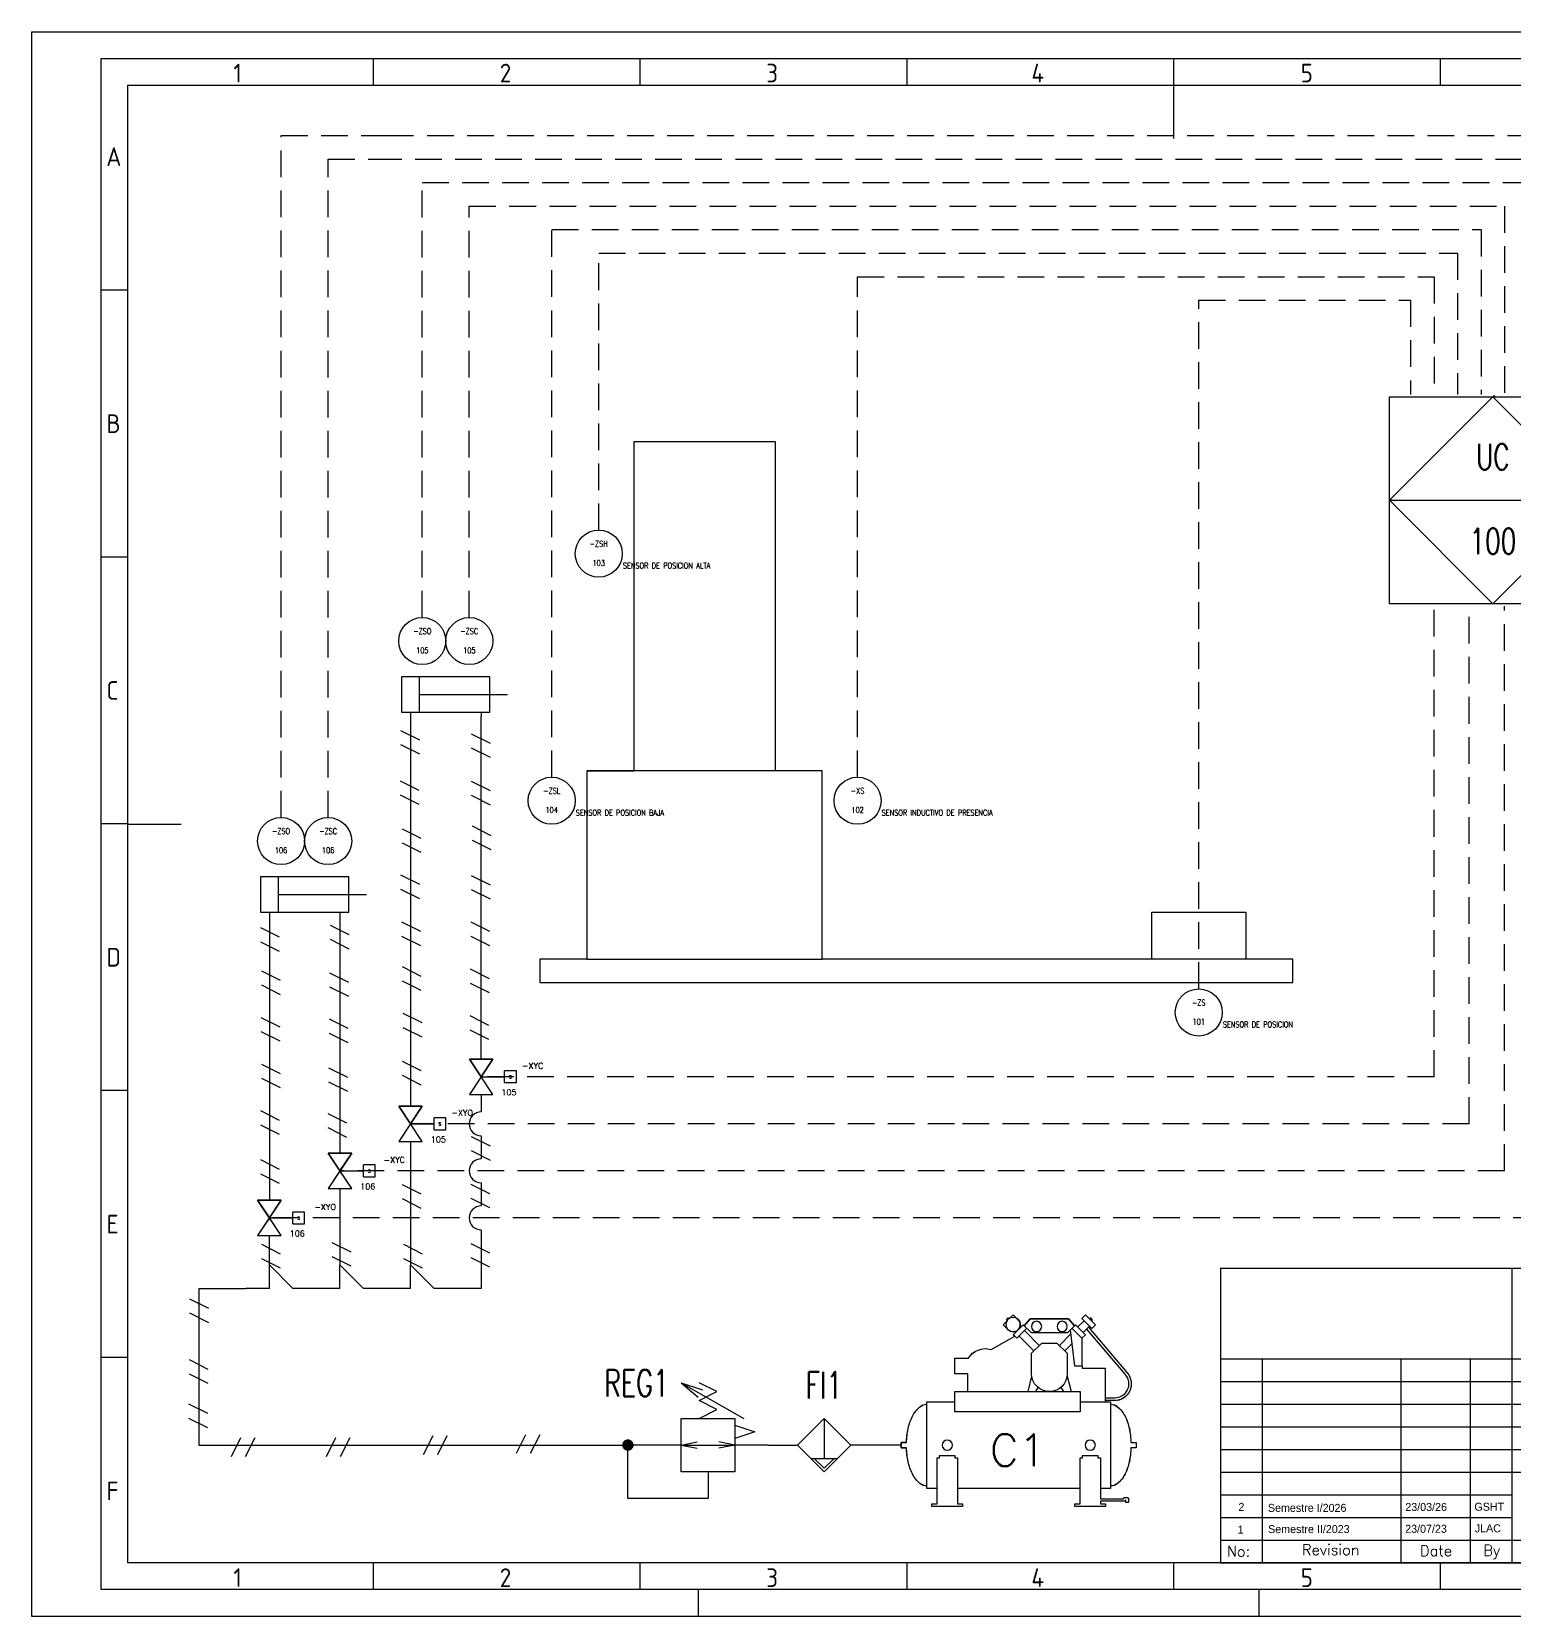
# Model space of a CAD drawing. Extents: x 2 to 422, y 0 to 297.
# Drawn here: x 1.7 to 279.6, y 0.3 to 297.3 of the extents above; entities that cross this region are included whole.
import ezdxf
from ezdxf.enums import TextEntityAlignment as Align

# ---------------------------------------------------------------- set-up
doc = ezdxf.new("R2010")
doc.units = 0
doc.header["$LTSCALE"] = 10
doc.linetypes.add('DASHED', pattern=[0.75, 0.5, -0.25])
doc.linetypes.add('SOLID', pattern=[0])
for name, color, linetype in [('025', 1, 'Continuous'), ('035', 5, 'Continuous'), ('07', 7, 'Continuous'), ('DESC', 7, 'Continuous'), ('MISC', 4, 'Continuous'), ('SALIDAS', 10, 'DASHED'), ('SEÑAL NEUMATICA', 5, 'Pneumatic Binary'), ('SYMS', 7, 'Continuous'), ('TAGS', 4, 'Continuous')]:
    doc.layers.add(name, color=color, linetype=linetype)
doc.layers.add('ELECTRONICO', color=3, linetype='DASHED', lineweight=30)
doc.layers.add('NEUMATICO', color=5, linetype='SOLID', lineweight=30)
doc.styles.add('ISO Proportional', font='isocp.shx')
doc.styles.add('WD', font='romans.shx')
doc.styles.add('WD_IEC', font='ISOCP2.shx', dxfattribs={"width": 0.9, "height": 4})
doc.linetypes.add('Pneumatic Binary', pattern='A,0.25,[130,ltypeshp.shx,S=0.1,R=-45,X=0,Y=0],0.04,[130,ltypeshp.shx,S=0.1,R=55,X=0,Y=0],0.04,[130,ltypeshp.shx,S=0.1,R=-45,X=0,Y=0],1', length=1.33)
doc.linetypes.add('Pneumatic Signal', pattern='A,0.25,[130,ltypeshp.shx,S=0.1,R=-30,X=0,Y=0],0.04,[130,ltypeshp.shx,S=0.1,R=-30,X=0,Y=0],1', length=1.29)

# ---------------------------------------------------------------- blocks, each defined once
blk = doc.blocks.new('HIN1_INFRONT_MAIN_PLC')
for p, q in [((-0.5, -0.5), (-0.5, 0.5)), ((-0.5, 0.5), (0.5, 0.5)), ((0.5, 0.5), (0.5, -0.5)), ((0.5, -0.5), (-0.5, -0.5))]:
    blk.add_line(p, q)
at = {"ltscale": 0.127}
blk.add_line((-0.5, 0), (0.5, 0), dxfattribs=at)
at = {"ltscale": 25.4, "flags": 128}
blk.add_lwpolyline([(0, 0.5), (-0.5, 0), (0, -0.5), (0.5, 0)], close=True, dxfattribs=at)
at = {"ltscale": 3.2258, "flags": 128}
blk.add_lwpolyline([(0, 0.5), (-0.5, 0), (0, -0.5), (0.5, 0)], close=True, dxfattribs=at)
blk.add_lwpolyline([(0, 0.5), (-0.5, 0), (0, -0.5), (0.5, 0)], close=True, dxfattribs=at)
at = {"style": 'WD', "width": 0.7}
for tag, height, p in [('INST', 0.125, (-0.5816, 0.4156)), ('LOC', 0.125, (-0.5816, 0.254)), ('TERM01', 0.0625, (-0.5242, 0.0184))]:
    blk.add_attdef(tag, text='', height=height, dxfattribs=at).set_placement(p, align=Align.RIGHT)
for tag, p, height in [('TERM04', (0.0207, 0.5306), 0.0625), ('X2TERM04', (0, 0.5), 0.005), ('TERM03', (0.5222, 0.0184), 0.0625), ('X4TERM01', (-0.5, 0), 0.005), ('X1TERM03', (0.5, 0), 0.005), ('RATING1', (0.5485, -0.1677), 0.125), ('DESC1', (0.5485, -0.3266), 0.125), ('DESC2', (0.5485, -0.5165), 0.125), ('X8TERM02', (0, -0.5), 0.005), ('TERM02', (0.0233, -0.5809), 0.0625), ('DESC3', (0.5485, -0.6975), 0.125), ('WDTAGALT', (0.5485, -0.8716), 0.125)]:
    blk.add_attdef(tag, p, '', height=height, dxfattribs=at)
blk.add_attdef('XREF', text='', height=0.0625, rotation=0.0625, dxfattribs=at).set_placement((0.6297, 0.3767), align=Align.TOP_CENTER)
for tag, p in [('TAG1_PART1', (0, 0.147)), ('TAG1_PART2', (0, -0.2602))]:
    blk.add_attdef(tag, text='', height=0.125, dxfattribs=at).set_placement(p, align=Align.CENTER)
at = {"style": 'WD', "width": 0.7, "flags": 1}
for tag, p in [('WDTYPE', (-0.5767, -0.1697)), ('FAMILY', (-0.5789, -0.2227)), ('CAT', (-0.5871, -0.2531)), ('MFG', (-0.5859, -0.2796)), ('ASSYCODE', (-0.5662, -0.3061))]:
    blk.add_attdef(tag, text='', height=0.01, dxfattribs=at).set_placement(p, align=Align.CENTER)
blk = doc.blocks.new('HIN1_FIELD_MOUNT')
at = {"ltscale": 3.2258}
blk.add_circle((0, 0), 0.5, dxfattribs=at)
at = {"style": 'WD', "width": 0.7}
for tag, height, p in [('INST', 0.125, (-0.454, 0.471)), ('LOC', 0.125, (-0.454, 0.309)), ('TERM01', 0.0625, (-0.524, 0.018))]:
    blk.add_attdef(tag, text='', height=height, dxfattribs=at).set_placement(p, align=Align.RIGHT)
for tag, p, height in [('X2TERM04', (0, 0.5), 0.005), ('TERM04', (0.021, 0.531), 0.0625), ('X4TERM01', (-0.5, 0), 0.005), ('X1TERM03', (0.5, 0), 0.005), ('TERM03', (0.522, 0.018), 0.0625), ('RATING1', (0.513, -0.159), 0.125), ('DESC1', (0.513, -0.318), 0.125), ('X8TERM02', (0, -0.5), 0.005), ('TERM02', (0.023, -0.581), 0.0625), ('DESC2', (0.513, -0.508), 0.125), ('DESC3', (0.513, -0.688), 0.125), ('WDTAGALT', (0.513, -0.863), 0.125)]:
    blk.add_attdef(tag, p, '', height=height, dxfattribs=at)
blk.add_attdef('XREF', text='', height=0.0625, rotation=0.0625, dxfattribs=at).set_placement((0.546, 0.412), align=Align.TOP_CENTER)
for tag, p in [('TAG1_PART1', (0, 0.147)), ('TAG1_PART2', (0, -0.26))]:
    blk.add_attdef(tag, text='', height=0.125, dxfattribs=at).set_placement(p, align=Align.CENTER)
at = {"style": 'WD', "width": 0.7, "flags": 1}
for tag, p in [('WDTYPE', (-0.535, -0.17)), ('CAT', (-0.546, -0.253)), ('MFG', (-0.544, -0.28)), ('FAMILY', (-0.537, -0.223)), ('ASSYCODE', (-0.525, -0.306))]:
    blk.add_attdef(tag, text='', height=0.01, dxfattribs=at).set_placement(p, align=Align.CENTER)
blk = doc.blocks.new('VCY1_CYL_RETRACT')
for p, q in [((0.563, 0.281), (-0.063, 0.281)), ((-0.063, 0.281), (-0.063, 0.031)), ((0.062, 0.281), (0.062, 0.031)), ((0.563, 0.031), (0.563, 0.281)), ((0.062, 0.156), (0.688, 0.156)), ((-0.063, 0.031), (0.563, 0.031)), ((0, 0.031), (0, 0)), ((0.5, 0.031), (0.5, 0))]:
    blk.add_line(p, q)
at = {"style": 'WD', "width": 0.7}
for tag, p in [('INST', (0.25, 0.656)), ('LOC', (0.25, 0.5)), ('TAG1', (0.25, 0.344))]:
    blk.add_attdef(tag, text='', height=0.125, dxfattribs=at).set_placement(p, align=Align.CENTER)
for tag, p in [('DESC1', (-0.125, 0.156)), ('DESC2', (-0.125, 0)), ('DESC3', (-0.125, -0.156)), ('WDTAGALT', (-0.125, -0.312))]:
    blk.add_attdef(tag, text='', height=0.125, dxfattribs=at).set_placement(p, align=Align.RIGHT)
at = {"style": 'WD'}
for tag, p, height, flags in [('WDBLKNAM', (0.343, 0.281), 0.01, 9), ('FAMILY', (0.35, 0.268), 0.01, 9), ('X8TERM01', (0, 0), 0.005, 1), ('WDTYPE', (0.062, 0.062), 0.01, 1), ('X8TERM02', (0.5, 0), 0.005, 1)]:
    blk.add_attdef(tag, p, '', height=height, dxfattribs=dict(at, flags=flags))
at = {"linetype": 'Continuous', "style": 'WD', "flags": 9}
for tag, p in [('CAT', (0.375, 0.224)), ('ASSYCODE', (0.375, 0.188)), ('MFG', (0.373, 0.205))]:
    blk.add_attdef(tag, text='', height=0.01, dxfattribs=at).set_placement(p, align=Align.CENTER)
at = {"style": 'WD'}
blk.add_attdef('XREF', (0.656, 0.219), '', height=0.0625, dxfattribs=at)
at = {"style": 'WD', "width": 0.7}
for tag, p, height in [('RATING1', (0.688, 0), 0.125), ('TERM01', (0.031, -0.094), 0.0625), ('TERM02', (0.531, -0.094), 0.0625)]:
    blk.add_attdef(tag, p, '', height=height, dxfattribs=at)
blk = doc.blocks.new('VGVA1_GATE_VALVE')
at = {"ltscale": 3.2258}
for p, q in [((-0.25, 0.375), (0.25, -0.375)), ((-0.25, -0.375), (0.25, 0.375)), ((0.25, 0.375), (-0.25, 0.375)), ((0.25, -0.375), (-0.25, -0.375))]:
    blk.add_line(p, q, dxfattribs=at)
at = {"ltscale": 25.4, "flags": 128}
for points in [[(0.25, 0.375), (0, 0), (-0.25, 0.375)], [(-0.25, -0.375), (0, 0), (0.25, -0.375)]]:
    blk.add_lwpolyline(points, close=True, dxfattribs=at)
at = {"style": 'WD'}
for tag, p, height in [('X2TERM03', (0, 0.375), 0.005), ('TERM03', (0.02, 0.388), 0.0625), ('X1TERM02', (0, 0), 0.005), ('TERM02', (0.034, 0.014), 0.0625), ('RATING1', (0.29, -0.178), 0.125), ('DESC1', (0.29, -0.394), 0.125), ('X8TERM01', (0, -0.375), 0.005), ('TERM01', (0.029, -0.455), 0.0625), ('DESC2', (0.29, -0.578), 0.125), ('DESC3', (0.29, -0.768), 0.125), ('WDTAGALT', (0.29, -0.948), 0.125)]:
    blk.add_attdef(tag, p, '', height=height, dxfattribs=at)
blk.add_attdef('XREF', text='', height=0.0625, rotation=0.0625, dxfattribs=at).set_placement((0.366, 0.368), align=Align.TOP_CENTER)
at = {"style": 'WD', "flags": 1}
for tag, p in [('INST', (-0.337, 0.128)), ('LOC', (-0.337, -0.049)), ('TAG1', (-0.337, -0.238))]:
    blk.add_attdef(tag, text='', height=0.125, dxfattribs=at).set_placement(p, align=Align.RIGHT)
for tag, p in [('WDTYPE', (-0.33, -0.297)), ('FAMILY', (-0.337, -0.356)), ('CAT', (-0.337, -0.401)), ('MFG', (-0.335, -0.432)), ('ASSYCODE', (-0.307, -0.461))]:
    blk.add_attdef(tag, text='', height=0.01, dxfattribs=at).set_placement(p, align=Align.CENTER)
blk = doc.blocks.new('VAC1_SOLENOID')
for p, q in [((-0.75, -0.125), (-0.75, 0.125)), ((-0.75, 0.125), (-0.5, 0.125)), ((-0.5, -0.125), (-0.5, 0.125)), ((-0.5, -0.125), (-0.75, -0.125))]:
    blk.add_line(p, q)
at = {"ltscale": 3.2258}
blk.add_line((0, 0), (-0.5, 0), dxfattribs=at)
at = {"style": 'WD'}
for tag, height, p in [('INST', 0.125, (-0.84, 0.553)), ('LOC', 0.125, (-0.835, 0.368)), ('TAG1', 0.125, (-0.835, 0.17)), ('TERM03', 0.0625, (-0.769, 0.009))]:
    blk.add_attdef(tag, text='', height=height, dxfattribs=at).set_placement(p, align=Align.RIGHT)
blk.add_attdef('XREF', text='', height=0.0625, rotation=0.0625, dxfattribs=at).set_placement((-0.999, 0.095), align=Align.TOP_CENTER)
for tag, p, height in [('X4TERM03', (-0.75, 0), 0.005), ('TERM02', (-0.628, 0.134), 0.0625), ('X2TERM02', (-0.625, 0.125), 0.005), ('X8TERM01', (-0.625, -0.125), 0.005), ('TERM01', (-0.624, -0.201), 0.0625), ('DESC1', (-0.431, -0.209), 0.125), ('DESC2', (-0.431, -0.393), 0.125), ('DESC3', (-0.431, -0.583), 0.125), ('RATING1', (-0.431, -0.761), 0.125), ('WDTAGALT', (-0.421, -0.949), 0.125)]:
    blk.add_attdef(tag, p, '', height=height, dxfattribs=at)
blk.add_attdef('TEXT', text='', height=0.0625, dxfattribs=at).set_placement((-0.624, -0.004), align=Align.MIDDLE_CENTER)
at = {"style": 'WD', "flags": 1}
for tag, p in [('WDTYPE', (-0.828, -0.053)), ('FAMILY', (-0.831, -0.09)), ('CAT', (-0.831, -0.134)), ('MFG', (-0.829, -0.166)), ('ASSYCODE', (-0.801, -0.195))]:
    blk.add_attdef(tag, text='', height=0.01, dxfattribs=at).set_placement(p, align=Align.CENTER)
blk = doc.blocks.new('HT0_124')
for p, q in [((0, 0), (0, 2.5)), ((0, 2.5), (2.5, 0)), ((0, 0), (-2.5, 0))]:
    blk.add_line(p, q)
at = {"style": 'WD_IEC', "flags": 1}
for tag, p in [('X2TERM01', (0, 2.5)), ('WDWSEQ', (1.6, 1.48)), ('X4TERM01', (-2.5, 0)), ('X1TERM01', (2.5, 0))]:
    blk.add_attdef(tag, p, '', height=0.4, dxfattribs=at)
blk = doc.blocks.new('IEC_border_a3')
at = {"layer": '035'}
for p, q in [((64, 292), (64, 287)), ((114, 292), (114, 287)), ((164, 292), (164, 287)), ((214, 292), (214, 287)), ((264, 292), (264, 287)), ((17.97, 248.58), (12.98, 248.58)), ((17.98, 198.54), (13, 198.54)), ((17.98, 148.54), (13, 148.54)), ((17.98, 98.54), (13, 98.54)), ((18, 48.5), (13.02, 48.5)), ((64, 10), (64, 5)), ((114, 10), (114, 5)), ((164, 10), (164, 5)), ((214, 10), (214, 5)), ((264, 10), (264, 5)), ((125, 0), (125, 5)), ((230, 5), (230, 0))]:
    blk.add_line(p, q, dxfattribs=at)
for points in [[(0, 297), (420, 297), (420, 0), (0, 0)], [(18, 287), (410, 287), (410, 10), (18, 10)]]:
    blk.add_lwpolyline(points, close=True, dxfattribs=at)
at = {"layer": '07'}
for p, q in [((214, 287), (214, 277)), ((18, 148.5), (28, 148.5))]:
    blk.add_line(p, q, dxfattribs=at)
blk.add_lwpolyline([(13, 292), (415, 292), (415, 5), (13, 5)], close=True, dxfattribs=at)
at = {"layer": '035', "style": 'ISO Proportional'}
for s, p in [('1', (37.81, 287.5)), ('2', (87.73, 287.5)), ('3', (137.68, 287.5)), ('4', (187.38, 287.5)), ('5', (237.84, 287.5)), ('A', (13.98, 271.83)), ('B', (14, 221.79)), ('C', (14, 171.79)), ('D', (14, 121.79)), ('E', (14.02, 71.75)), ('F', (14.02, 21.75)), ('1', (37.81, 5.5)), ('2', (87.73, 5.5)), ('3', (137.68, 5.5)), ('4', (187.38, 5.5)), ('5', (237.84, 5.5))]:
    blk.add_text(s, height=3.5, dxfattribs=at).set_placement(p)
blk = doc.blocks.new('IEC_tblock_a3')
at = {"layer": '035'}
for p, q in [((-106.6, 55.25), (-106.6, 17)), ((-36.4, 55.25), (-36.4, 48.88)), ((-88.4, 48.88), (0, 48.88)), ((-179.4, 38.25), (-179.4, 0)), ((-153.4, 38.25), (-153.4, 0)), ((-140.4, 38.25), (-140.4, 0)), ((-122.2, 38.25), (-122.2, 21.25)), ((-187.2, 34), (-88.4, 34)), ((-187.2, 29.75), (-88.4, 29.75)), ((-187.2, 25.5), (-88.4, 25.5)), ((-187.2, 21.25), (-88.4, 21.25)), ((-187.2, 17), (-132.6, 17)), ((-187.2, 12.75), (-132.6, 12.75)), ((-187.2, 8.5), (-132.6, 8.5)), ((-13, 8.5), (0, 8.5)), ((-187.2, 4.25), (0, 4.25)), ((-44.2, 4.25), (-44.2, 0))]:
    blk.add_line(p, q, dxfattribs=at)
at = {"layer": '07'}
for p, q in [((-187.2, 55.25), (-187.2, 0)), ((-187.2, 55.25), (0, 55.25)), ((-132.6, 55.25), (-132.6, 0)), ((-88.4, 55.25), (-88.4, 0)), ((0, 55.25), (0, 0)), ((-187.2, 38.25), (0, 38.25)), ((-132.6, 17), (0, 17)), ((-13, 17), (-13, 4.25)), ((-187.2, 0), (0, 0))]:
    blk.add_line(p, q, dxfattribs=at)
at = {"style": 'WD'}
for tag, p in [('SCALE', (-69.88, 51.07)), ('SH', (-8.74, 10.06)), ('FILENAME', (-68.15, 0.8))]:
    blk.add_attdef(tag, p, '', height=2, dxfattribs=at)
for tag, height, p in [('EDDATE', 2, (-114.97, 30.8)), ('EDBY', 2, (-98.02, 30.86)), ('PROJDESC', 5, (-45.9, 29.2)), ('CKDATE', 2, (-114.85, 26.58)), ('CKBY', 2, (-97.88, 26.3)), ('DWGDESC', 5, (-44.85, 19.72)), ('DWGNO', 3.5, (-48.54, 9.46))]:
    blk.add_attdef(tag, text='', height=height, dxfattribs=at).set_placement(p, align=Align.CENTER)
at = {"style": 'WD', "flags": 1}
blk.add_attdef('WD_TB', (-120.95, 11.91), '', height=2, dxfattribs=at)
at = {"layer": '025', "style": 'WD'}
for s, p in [('SCALE', (-80.57, 51.13)), ('NAME', (-97.74, 35.14)), ('No:', (-183.81, 1.19)), ('Revision', (-166.53, 1.47)), ('Date', (-146.79, 1.28)), ('By', (-136.33, 1.37))]:
    blk.add_text(s, height=2, dxfattribs=at).set_placement(p, align=Align.CENTER)
for s, p in [('DATE', (-118, 35)), ('Edit', (-130.55, 30.72)), ('Chec.', (-130.82, 26.72)), ('SHEETS', (-11.17, 14.05)), ('FILENAME', (-87.18, 0.61))]:
    blk.add_text(s, height=2, dxfattribs=at).set_placement(p)
blk = doc.blocks.new('VC1_AIR_COMPRESSOR')
at = {"ltscale": 3.2258}
for p, q in [((-0.031, -0.063), (-0.031, 0)), ((-0.031, 0), (0.032, 0)), ((0.032, 0), (0.032, -0.063)), ((0.532, -0.313), (-0.531, -0.313)), ((-0.531, -0.313), (-0.531, -0.656)), ((0.532, -0.438), (0.532, -0.313)), ((0.751, -0.375), (0.719, -0.375)), ((0.719, -0.375), (0.719, -0.438)), ((0.751, -0.75), (0.751, -0.375)), ((0.157, -0.469), (0.126, -0.469)), ((0.126, -0.469), (0.126, -0.656)), ((0.719, -0.438), (0.157, -0.438)), ((0.157, -0.438), (0.157, -0.469)), ((-0.874, -0.656), (-1.062, -0.656)), ((-1.062, -0.656), (-1.062, -0.822)), ((-0.874, -0.813), (-0.874, -0.656)), ((-0.406, -0.656), (-0.656, -0.656)), ((-0.656, -0.656), (-0.656, -2.188)), ((-0.406, -2.188), (-0.406, -0.656)), ((0.126, -0.656), (0.157, -0.656)), ((0.157, -0.656), (0.157, -0.688)), ((0.157, -0.688), (0.719, -0.688)), ((0.532, -2.188), (0.532, -0.688)), ((0.719, -0.688), (0.719, -0.75)), ((0.719, -0.75), (0.751, -0.75)), ((-0.656, -0.813), (-0.874, -0.813)), ((-1.172, -1.098), (-1.333, -1.388)), ((-1.553, -1.328), (-1.596, -1.371)), ((-1.534, -1.287), (-1.556, -1.309)), ((-1.556, -1.309), (-1.545, -1.32)), ((-1.523, -1.298), (-1.534, -1.287)), ((-1.473, -1.248), (-1.516, -1.291)), ((-1.428, -1.292), (-1.473, -1.248)), ((-1.43, -1.293), (-1.428, -1.292)), ((-1.596, -1.371), (-1.551, -1.415)), ((-1.551, -1.415), (-1.55, -1.414)), ((-1.546, -1.578), (-1.46, -1.506)), ((-1.474, -1.492), (-1.351, -1.369)), ((-1.374, -1.592), (-1.474, -1.492)), ((-1.446, -1.464), (-1.455, -1.454)), ((-1.307, -1.413), (-1.43, -1.536)), ((-1.22, -1.689), (-1.402, -1.508)), ((-1.379, -1.397), (-1.389, -1.388)), ((-1.351, -1.369), (-1.307, -1.413)), ((-1.154, -1.623), (-1.335, -1.442)), ((-0.843, -1.594), (-0.656, -1.547)), ((-1.546, -2.047), (-1.546, -1.578)), ((-1.374, -2.033), (-1.374, -1.592)), ((-1.124, -1.594), (-1.249, -1.719)), ((-1.249, -1.719), (-1.249, -1.906)), ((-0.874, -1.594), (-1.124, -1.594)), ((-0.703, -1.672), (-0.656, -1.641)), ((-1.22, -1.936), (-1.361, -2.077)), ((-1.249, -1.906), (-1.124, -2.031)), ((-1.46, -2.119), (-1.546, -2.047)), ((-1.474, -2.133), (-1.374, -2.033)), ((-1.351, -2.256), (-1.474, -2.133)), ((-1.43, -2.089), (-1.307, -2.212)), ((-0.968, -2.125), (-1.412, -2.071)), ((-1.154, -2.002), (-1.243, -2.091)), ((-1.124, -2.031), (-0.874, -2.031)), ((-0.968, -2.219), (-0.968, -2.125)), ((-0.843, -2.031), (-0.656, -2.078)), ((-0.703, -1.953), (-0.656, -1.984)), ((0.751, -2.125), (0.719, -2.125)), ((0.719, -2.125), (0.719, -2.188)), ((-1.596, -2.255), (-1.551, -2.21)), ((-1.473, -2.377), (-1.596, -2.255)), ((-1.556, -2.316), (-1.545, -2.305)), ((-1.534, -2.338), (-1.556, -2.316)), ((-1.551, -2.21), (-1.428, -2.333)), ((-1.523, -2.327), (-1.534, -2.338)), ((-1.446, -2.161), (-1.523, -2.239)), ((-1.379, -2.228), (-1.457, -2.305)), ((-1.442, -2.29), (-0.883, -2.766)), ((-1.42, -2.268), (-0.862, -2.742)), ((-1.307, -2.212), (-1.351, -2.256)), ((-1.307, -2.212), (-0.968, -2.212)), ((-0.937, -2.219), (-0.968, -2.219)), ((-0.937, -2.5), (-0.937, -2.219)), ((-0.656, -2.188), (-0.406, -2.188)), ((-0.531, -2.188), (-0.531, -2.563)), ((0.157, -2.219), (0.126, -2.219)), ((0.126, -2.219), (0.126, -2.406)), ((0.719, -2.188), (0.157, -2.188)), ((0.157, -2.188), (0.157, -2.219)), ((-1.428, -2.333), (-1.473, -2.377)), ((-0.531, -2.5), (-0.937, -2.5)), ((-0.575, -2.609), (-0.575, -2.5)), ((-0.544, -2.609), (-0.544, -2.5)), ((0.126, -2.406), (0.157, -2.406)), ((0.157, -2.406), (0.157, -2.438)), ((0.157, -2.438), (0.657, -2.438)), ((0.532, -2.563), (0.532, -2.438)), ((0.657, -2.438), (0.657, -2.719)), ((0.688, -2.734), (0.688, -2.438)), ((0.688, -2.438), (0.719, -2.438)), ((0.719, -2.438), (0.719, -2.5)), ((0.719, -2.5), (0.751, -2.5)), ((-0.531, -2.563), (0.532, -2.563)), ((-0.031, -2.812), (-0.031, -2.875)), ((-0.031, -2.875), (0.032, -2.875)), ((0.032, -2.875), (0.032, -2.812)), ((0.657, -2.781), (0.704, -2.781)), ((0.672, -2.75), (0.688, -2.734)), ((0.704, -2.75), (0.672, -2.75)), ((0.704, -2.781), (0.704, -2.75))]:
    blk.add_line(p, q, dxfattribs=at)
at = {"ltscale": 25.4, "flags": 128}
blk.add_lwpolyline([(-0.202, -0.083, 0.064948), (-0.353, -0.136, 0.104203), (-0.469, -0.228, 0.174705), (-0.499, -0.313), (-0.531, -0.313), (-0.531, -0.656), (-0.656, -0.656), (-0.656, -0.813), (-0.874, -0.813), (-0.874, -0.656), (-1.062, -0.656), (-1.062, -0.822, 0.339438), (-1.172, -1.098), (-1.333, -1.388), (-1.351, -1.369), (-1.379, -1.397), (-1.389, -1.388, 0.324447), (-1.43, -1.293), (-1.428, -1.292), (-1.473, -1.248), (-1.523, -1.298), (-1.534, -1.287), (-1.556, -1.309), (-1.545, -1.32), (-1.596, -1.371), (-1.551, -1.415), (-1.55, -1.414, 0.324447), (-1.455, -1.454), (-1.446, -1.464), (-1.474, -1.492), (-1.46, -1.506), (-1.546, -1.578), (-1.546, -2.047), (-1.46, -2.119), (-1.474, -2.133), (-1.446, -2.161), (-1.523, -2.239), (-1.551, -2.21), (-1.596, -2.255), (-1.545, -2.305), (-1.556, -2.316), (-1.534, -2.338), (-1.523, -2.327), (-1.473, -2.377), (-1.428, -2.333), (-1.457, -2.305), (-1.442, -2.29), (-0.883, -2.766, 0.639378), (-0.544, -2.609), (-0.544, -2.5), (-0.531, -2.5), (-0.531, -2.563), (-0.499, -2.563, 0.174705), (-0.469, -2.647, 0.104203), (-0.353, -2.739, 0.064948), (-0.202, -2.792, 0.043245), (-0.031, -2.812), (-0.031, -2.875), (0.032, -2.875), (0.032, -2.812, 0.043245), (0.203, -2.792, 0.064948), (0.354, -2.739, 0.104203), (0.47, -2.647, 0.174705), (0.501, -2.563), (0.532, -2.563), (0.532, -2.438), (0.657, -2.438), (0.657, -2.719, 0.168649), (0.651, -2.721, 0.105215), (0.645, -2.728, 0.067398), (0.642, -2.737, 0.053549), (0.64, -2.75, 0.053549), (0.642, -2.763, 0.067398), (0.645, -2.772, 0.105215), (0.651, -2.779, 0.168649), (0.657, -2.781), (0.704, -2.781), (0.704, -2.75), (0.672, -2.75), (0.688, -2.734), (0.688, -2.438), (0.719, -2.438), (0.719, -2.5), (0.751, -2.5), (0.751, -2.125), (0.719, -2.125), (0.719, -2.188), (0.532, -2.188), (0.532, -0.688), (0.719, -0.688), (0.719, -0.75), (0.751, -0.75), (0.751, -0.375), (0.719, -0.375), (0.719, -0.438), (0.532, -0.438), (0.532, -0.313), (0.501, -0.313, 0.174705), (0.47, -0.228, 0.104203), (0.354, -0.136, 0.064948), (0.203, -0.083, 0.043245), (0.032, -0.063), (0.032, 0), (-0.031, 0), (-0.031, -0.063, 0.043245)], format="xyb", close=True, dxfattribs=at)
at = {"ltscale": 3.2258}
for centre, radius in [((0.001, -0.563), 0.0625), ((-1.475, -1.368), 0.0879), ((-1.453, -1.656), 0.0625), ((-1.453, -1.969), 0.0625), ((0.001, -2.313), 0.0625)]:
    blk.add_circle(centre, radius, dxfattribs=at)
for centre, radius, start, end in [((-0.192, -0.457), 0.359, 116.5651, 140.3607), ((-0.076, -0.69), 0.619, 101.7009, 116.5651), ((0.001, -1.06), 0.997, 91.796, 101.7009), ((0.001, -1.06), 0.997, 78.2991, 88.204), ((0.077, -0.69), 0.619, 63.4349, 78.2991), ((0.194, -0.457), 0.359, 39.6393, 63.4349), ((-0.367, -0.313), 0.133, 140.3607, 180), ((0.368, -0.313), 0.133, 0, 39.6393), ((-0.937, -1.031), 0.244, 120.807, 195.8036), ((-0.874, -1.813), 0.219, 270, 90), ((-0.749, -2.609), 0.206, 229.6241, 0), ((-0.749, -2.609), 0.174, 229.6241, 360), ((-0.367, -2.563), 0.133, 180, 219.6393), ((-0.192, -2.418), 0.359, 219.6393, 243.4349), ((0.194, -2.418), 0.359, 296.5651, 320.3607), ((0.368, -2.563), 0.133, 320.3607, 0), ((-0.076, -2.185), 0.619, 243.4349, 258.2991), ((0.001, -1.815), 0.997, 258.2991, 268.204), ((0.001, -1.815), 0.997, 271.796, 281.7009), ((0.077, -2.185), 0.619, 281.7009, 296.5651), ((0.7, -2.75), 0.0594, 167.7393, 180), ((0.7, -2.75), 0.0594, 180, 192.2607), ((0.679, -2.745), 0.0376, 152.3162, 167.7393), ((0.679, -2.755), 0.0376, 192.2607, 207.6838), ((0.665, -2.738), 0.0225, 128.2912, 152.3162), ((0.665, -2.762), 0.0225, 207.6838, 231.7088), ((0.657, -2.728), 0.00906, 90, 128.2912), ((0.657, -2.772), 0.00906, 231.7088, 270)]:
    blk.add_arc(centre, radius, start, end, dxfattribs=at)
at = {"style": 'WD'}
for tag, p, height in [('X2TERM02', (0, 0), 0.005), ('TERM02', (0.005, 0.003), 0.0625), ('RATING1', (0.639, -1.128), 0.125), ('DESC1', (0.639, -1.344), 0.125), ('DESC2', (0.639, -1.528), 0.125), ('DESC3', (0.639, -1.718), 0.125), ('WDTAGALT', (0.657, -1.903), 0.125), ('X8TERM01', (0.001, -2.875), 0.005), ('TERM01', (0.006, -2.946), 0.0625)]:
    blk.add_attdef(tag, p, '', height=height, dxfattribs=at)
blk.add_attdef('XREF', (0.599, -0.224), '', height=0.0625, rotation=0.0625, dxfattribs=at)
for tag, p in [('LOC', (0.054, -1.461)), ('INST', (0.078, -1.3)), ('TAG1', (0.072, -1.67))]:
    blk.add_attdef(tag, text='', height=0.125, dxfattribs=at).set_placement(p, align=Align.CENTER)
at = {"style": 'WD', "flags": 1}
for tag, p in [('WDTYPE', (0.262, -2.143)), ('FAMILY', (0.396, -2.039)), ('CAT', (0.393, -2.07)), ('MFG', (0.395, -2.106)), ('ASSYCODE', (0.423, -2.141))]:
    blk.add_attdef(tag, text='', height=0.01, dxfattribs=at).set_placement(p, align=Align.CENTER)
blk = doc.blocks.new('HVL1_AIR_PRESS_REG')
for p, q in [((0.2395, 0.2507), (0.323, 0.2922)), ((0.323, 0.2086), (0.2395, 0.2507)), ((0.4066, 0.2922), (0.3077, 0.2591)), ((0.4066, 0.2922), (0.3279, 0.2238)), ((0.2395, 0.1671), (0.323, 0.2086)), ((0.323, 0.125), (0.2395, 0.1671)), ((0.1562, 0.0938), (0.0625, 0.0625)), ((0.4066, 0.125), (0.1559, 0.125)), ((0.1559, 0.125), (0.1559, -0.125)), ((0.1559, 0.1016), (0.1559, 0.018)), ((0.4066, -0.125), (0.4066, 0.125)), ((0, 0), (0.1671, 0)), ((0.0625, 0.0625), (0.1562, 0.0312)), ((0.1559, 0), (0.2309, 0.0149)), ((0.1559, 0), (0.2309, -0.0149)), ((0.4066, 0), (0.3316, 0.0149)), ((0.4066, 0), (0.3316, -0.0149)), ((0.4062, 0), (0.6569, 0)), ((0.1559, -0.125), (0.4066, -0.125))]:
    blk.add_line(p, q)
at = {"linetype": 'DASHED'}
for p, q in [((0.6569, -0.2507), (0.6569, 0)), ((0.2809, -0.125), (0.2809, -0.2507)), ((0.2806, -0.2507), (0.6569, -0.2507))]:
    blk.add_line(p, q, dxfattribs=at)
for points in [[(0.4066, 0.2922), (0.1138, 0.125), (0.1138, 0.125)], [(0.4066, 0), (0.1559, 0), (0.1559, 0)]]:
    blk.add_lwpolyline(points)
at = {"const_width": 0.0267}
blk.add_lwpolyline([(0.6436, 0, 1), (0.6703, 0, 1)], format="xyb", close=True, dxfattribs=at)
at = {"style": 'WD', "width": 0.7}
for tag, p, height in [('DESC1', (0.5, 0.6562), 0.125), ('DESC2', (0.5, 0.5), 0.125), ('DESC3', (0.5, 0.3438), 0.125), ('WDTAGALT', (0.5, 0.1875), 0.125), ('TERM02', (0.6562, 0.0312), 0.0625)]:
    blk.add_attdef(tag, p, '', height=height, dxfattribs=at)
for tag, height, p in [('INST', 0.125, (0.0938, 0.5312)), ('LOC', 0.125, (0.0938, 0.375)), ('TAG1', 0.125, (0.0938, 0.2188)), ('TERM01', 0.0625, (0.0312, 0.0312)), ('RATING1', 0.125, (0.1562, -0.3125))]:
    blk.add_attdef(tag, text='', height=height, dxfattribs=at).set_placement(p, align=Align.RIGHT)
at = {"style": 'WD'}
for tag, p, height, flags in [('X4TERM01', (0, 0), 0.005, 1), ('WDTYPE', (0.0625, 0.0625), 0.01, 1), ('X1TERM02', (0.6684, 0), 0.005, 1), ('WDBLKNAM', (0.499, -0.0625), 0.01, 9), ('FAMILY', (0.5, -0.0938), 0.01, 9)]:
    blk.add_attdef(tag, p, '', height=height, dxfattribs=dict(at, flags=flags))
at = {"linetype": 'Continuous', "style": 'WD', "flags": 9}
for tag, p in [('CAT', (0.5, -0.125)), ('MFG', (0.5, -0.1562)), ('ASSYCODE', (0.5, -0.1875))]:
    blk.add_attdef(tag, p, '', height=0.01, dxfattribs=at)
at = {"style": 'WD'}
blk.add_attdef('XREF', (0.7188, -0.1875), '', height=0.0625, dxfattribs=at)
blk = doc.blocks.new('HFL1_AIR_FILT')
for p, q in [((0.125, 0.125), (0, 0)), ((0.25, 0), (0.125, 0.125)), ((0, 0), (0.125, -0.125)), ((0.0625, -0.0625), (0.1875, -0.0625)), ((0.078, -0.0625), (0.125, -0.109)), ((0.125, -0.125), (0.25, 0)), ((0.125, -0.109), (0.1715, -0.0625))]:
    blk.add_line(p, q)
at = {"linetype": 'DASHED'}
blk.add_line((0.125, 0.125), (0.125, -0.0625), dxfattribs=at)
at = {"style": 'WD', "width": 0.7}
for tag, p in [('INST', (0.1194, 0.531)), ('LOC', (0.1194, 0.3747)), ('TAG1', (0.125, 0.2188)), ('DESC1', (0.125, -0.3125)), ('DESC2', (0.1396, -0.4688)), ('DESC3', (0.1396, -0.625)), ('WDTAGALT', (0.1396, -0.7812))]:
    blk.add_attdef(tag, text='', height=0.125, dxfattribs=at).set_placement(p, align=Align.CENTER)
blk.add_attdef('TERM01', text='', height=0.0625, dxfattribs=at).set_placement((0, 0.0312), align=Align.RIGHT)
for tag, p, height in [('TERM02', (0.25, 0.0312), 0.0625), ('RATING1', (0.2812, -0.1562), 0.125)]:
    blk.add_attdef(tag, p, '', height=height, dxfattribs=at)
at = {"style": 'WD'}
for tag, p, height, flags in [('X4TERM01', (0, 0), 0.005, 1), ('WDTYPE', (0.0625, 0.0625), 0.01, 1), ('WDBLKNAM', (0.124, 0.0625), 0.01, 9), ('FAMILY', (0.125, 0.0312), 0.01, 9), ('X1TERM02', (0.25, 0), 0.005, 1)]:
    blk.add_attdef(tag, p, '', height=height, dxfattribs=dict(at, flags=flags))
blk.add_attdef('XREF', text='', height=0.0625, dxfattribs=at).set_placement((0, -0.125), align=Align.RIGHT)
at = {"linetype": 'Continuous', "style": 'WD', "flags": 9}
for tag, p in [('ASSYCODE', (0.1503, -0.0497)), ('MFG', (0.1481, -0.0324)), ('CAT', (0.1501, -0.0129))]:
    blk.add_attdef(tag, text='', height=0.01, dxfattribs=at).set_placement(p, align=Align.CENTER)

msp = doc.modelspace()

# ---------------------------------------------------------------- linework, layer by layer
for points in [[(105.76, 158.79), (105.76, 123.51), (149.87, 123.51), (149.87, 158.79), (105.76, 158.79), (114.58, 158.79), (114.58, 220.53), (141.04, 220.53), (141.04, 158.79)], [(211.61, 123.51), (211.61, 132.33), (229.25, 132.33), (229.25, 123.51)], [(105.76, 123.51), (96.94, 123.51), (96.94, 119.1), (238.07, 119.1), (238.07, 123.51), (149.87, 123.51)]]:
    msp.add_lwpolyline(points)
at = {"layer": 'ELECTRONICO'}
for p, q in [((48.43, 150.05), (48.43, 277.87)), ((48.43, 277.87), (68.28, 277.87)), ((68.28, 277.87), (290.99, 277.87)), ((57.25, 150.05), (57.25, 273.46)), ((57.25, 273.46), (66.07, 273.46)), ((66.07, 273.46), (286.58, 273.46)), ((74.89, 187.54), (74.89, 269.05)), ((74.89, 269.05), (282.17, 269.05)), ((83.71, 187.54), (83.71, 264.64)), ((83.71, 264.64), (277.76, 264.64)), ((277.76, 264.64), (277.76, 229.35)), ((99.15, 157.61), (99.15, 260.23)), ((99.15, 260.23), (273.35, 260.23)), ((273.35, 260.23), (273.35, 229.35)), ((107.97, 203.92), (107.97, 255.82)), ((107.97, 255.82), (268.94, 255.82)), ((268.94, 255.82), (268.94, 229.35)), ((156.48, 157.61), (156.48, 251.4)), ((156.48, 251.4), (264.53, 251.4)), ((264.53, 251.4), (264.53, 229.35)), ((220.43, 117.92), (220.43, 246.99)), ((220.43, 246.99), (260.12, 246.99)), ((260.12, 246.99), (260.12, 229.35))]:
    msp.add_line(p, q, dxfattribs=at)
at = {"layer": 'NEUMATICO'}
for p, q in [((70.84, 166.38), (74.36, 164.61)), ((72.69, 168.99), (72.69, 95.95)), ((85.92, 104.77), (85.92, 168.99)), ((70.84, 163.73), (74.36, 161.97)), ((84.07, 165.76), (87.59, 164)), ((84.07, 163.11), (87.59, 161.35)), ((70.75, 156.94), (74.28, 155.18)), ((84.07, 156.85), (87.59, 155.09)), ((70.75, 154.29), (74.28, 152.53)), ((84.07, 154.21), (87.59, 152.44)), ((71.1, 147.94), (74.63, 146.18)), ((84.24, 148.47), (87.77, 146.71)), ((84.24, 145.83), (87.77, 144.06)), ((71.1, 145.3), (74.63, 143.53)), ((70.84, 139.3), (74.36, 137.54)), ((70.84, 136.65), (74.36, 134.89)), ((84.07, 139.21), (87.59, 137.45)), ((84.07, 136.57), (87.59, 134.8)), ((46.23, 131.51), (46.23, 78.31)), ((59.46, 131.51), (59.46, 87.13)), ((44.55, 129.42), (48.08, 127.66)), ((57.61, 129.86), (61.13, 128.1)), ((71.01, 130.48), (74.54, 128.72)), ((71.01, 127.83), (74.54, 126.07)), ((83.98, 130.48), (87.51, 128.72)), ((83.98, 127.83), (87.51, 126.07)), ((44.55, 126.78), (48.08, 125.01)), ((57.61, 127.22), (61.13, 125.45)), ((71.1, 122.1), (74.63, 120.34)), ((44.73, 121.31), (48.26, 119.54)), ((57.52, 120.95), (61.05, 119.19)), ((71.1, 119.46), (74.63, 117.69)), ((83.89, 121.66), (87.42, 119.9)), ((83.89, 119.01), (87.42, 117.25)), ((44.73, 118.66), (48.26, 116.9)), ((57.52, 118.31), (61.05, 116.54)), ((71.28, 113.37), (74.81, 111.61)), ((83.8, 112.93), (87.33, 111.16)), ((44.64, 112.58), (48.17, 110.81)), ((44.64, 109.93), (48.17, 108.17)), ((57.43, 112.31), (60.96, 110.55)), ((71.28, 110.72), (74.81, 108.96)), ((83.8, 110.28), (87.33, 108.52)), ((57.43, 109.66), (60.96, 107.9)), ((71.1, 104.37), (74.63, 102.61)), ((44.73, 103.84), (48.26, 102.08)), ((44.73, 101.2), (48.26, 99.43)), ((57.34, 103.14), (60.87, 101.37)), ((71.1, 101.73), (74.63, 99.96)), ((57.34, 100.49), (60.87, 98.73)), ((85.92, 98.15), (85.92, 94.88)), ((44.55, 95.11), (48.08, 93.35)), ((44.55, 92.47), (48.08, 90.7)), ((57.17, 94.58), (60.69, 92.82)), ((57.17, 91.94), (60.69, 90.17)), ((72.69, 89.33), (72.69, 66.18)), ((84.07, 90.26), (87.59, 88.5)), ((85.92, 90.4), (85.92, 86.06)), ((84.07, 87.61), (87.59, 85.85)), ((44.55, 85.94), (48.08, 84.17)), ((44.55, 83.29), (48.08, 81.53)), ((59.46, 80.51), (59.46, 66.18)), ((71.1, 81.26), (74.63, 79.5)), ((83.98, 81.35), (87.51, 79.59)), ((85.92, 81.58), (85.92, 77.24)), ((71.1, 78.62), (74.63, 76.85)), ((83.98, 78.71), (87.51, 76.94)), ((46.23, 66.18), (46.23, 71.69)), ((85.92, 72.76), (85.92, 61.77)), ((44.73, 70.06), (48.26, 68.3)), ((57.96, 70.41), (61.49, 68.65)), ((71.37, 70.06), (74.89, 68.3)), ((83.98, 70.24), (87.51, 68.47)), ((44.73, 67.42), (48.26, 65.65)), ((57.96, 67.77), (61.49, 66)), ((71.37, 67.42), (74.89, 65.65)), ((83.98, 67.59), (87.51, 65.83)), ((31.29, 59.84), (34.82, 58.08)), ((33, 61.77), (41.82, 61.77)), ((33, 61.77), (33, 32.43)), ((55.05, 61.77), (50.64, 61.77)), ((68.28, 61.77), (63.87, 61.77)), ((85.92, 61.77), (77.1, 61.77)), ((31.29, 57.2), (34.82, 55.43)), ((31.19, 48.44), (34.72, 46.68)), ((31.19, 45.8), (34.72, 44.03)), ((31.09, 40.14), (34.62, 38.38)), ((31.09, 37.5), (34.62, 35.73)), ((40.85, 33.76), (39.09, 30.23)), ((43.5, 33.76), (41.73, 30.23)), ((58.65, 33.76), (56.89, 30.23)), ((61.3, 33.76), (59.53, 30.23)), ((76.85, 34.16), (75.09, 30.63)), ((79.5, 34.16), (77.73, 30.63)), ((94.25, 34.36), (92.49, 30.83)), ((96.9, 34.36), (95.13, 30.83)), ((33, 32.43), (101.99, 32.43))]:
    msp.add_line(p, q, dxfattribs=at)
for centre in [(85.92, 92.64), (85.92, 83.82), (85.92, 75)]:
    msp.add_arc(centre, 2.24, 90, 270, dxfattribs=at)
at = {"layer": 'SALIDAS'}
for p, q in [((264.53, 101.46), (264.53, 189.66)), ((271.14, 92.64), (271.14, 189.66)), ((277.76, 83.82), (277.76, 189.66)), ((264.53, 101.46), (85.92, 101.46)), ((174.67, 92.64), (72.69, 92.64)), ((271.14, 92.64), (174.67, 92.64)), ((277.76, 83.82), (59.46, 83.82)), ((284.37, 75), (46.23, 75))]:
    msp.add_line(p, q, dxfattribs=at)
at = {"layer": 'SEÑAL NEUMATICA'}
for p, q in [((101.99, 32.43), (112.98, 32.43)), ((164.68, 32.43), (159.94, 32.43))]:
    msp.add_line(p, q, dxfattribs=at)
at = {"layer": 'SEÑAL NEUMATICA', "linetype": 'Pneumatic Signal'}
for p, q in [((139.71, 32.43), (145.21, 32.43)), ((159.94, 32.43), (155.21, 32.43))]:
    msp.add_line(p, q, dxfattribs=at)

# ---------------------------------------------------------------- block references
msp.add_blockref('IEC_border_a3', (1.69, 0.33))
ref = msp.add_blockref('IEC_tblock_a3', (411.69, 10.33))
ref.add_attrib('SCALE', 'S/E', (341.81, 61.41), dxfattribs={"height": 2, "style": 'WD'})
ref.add_attrib('EDBY', 'GSHT', dxfattribs={"height": 2, "style": 'WD'}).set_placement((313.67, 41.2), align=Align.CENTER)
ref.add_attrib('CKBY', 'JANA', dxfattribs={"height": 2, "style": 'WD'}).set_placement((313.81, 36.64), align=Align.CENTER)
ref.add_attrib('EDDATE', '23/03/26', dxfattribs={"height": 2, "style": 'WD'}).set_placement((296.71, 41.13), align=Align.CENTER)
ref.add_attrib('CKDATE', '23/03/26', dxfattribs={"height": 2, "style": 'WD'}).set_placement((296.83, 36.91), align=Align.CENTER)
ref.add_attrib('DWGNO', '2-2', dxfattribs={"height": 3.5, "style": 'WD'}).set_placement((363.15, 19.79), align=Align.CENTER)
ref.add_attrib('SH', '02', (402.95, 20.4), dxfattribs={"height": 2, "style": 'WD'})
at = {"layer": 'NEUMATICO', "xscale": 1.764036233105472, "yscale": 1.764036233105472, "zscale": 1.764036233105472}
for p in [(46.23, 61.77), (59.46, 61.77), (72.69, 61.77)]:
    msp.add_blockref('HT0_124', p, dxfattribs=at)
at = {"layer": 'SYMS'}
ref = msp.add_blockref('HIN1_INFRONT_MAIN_PLC', (275.56, 209.51), dxfattribs=dict(at, xscale=38.8226688409225, yscale=38.8226688409225, zscale=38.8226688409225))
ref.add_attrib('TAG1_PART1', 'UC', dxfattribs={"layer": 'TAGS', "color": 6, "height": 4.853, "style": 'WD', "width": 0.7}).set_placement((275.56, 215.21), align=Align.CENTER)
ref.add_attrib('TAG1_PART2', '100', dxfattribs={"layer": 'TAGS', "color": 6, "height": 4.853, "style": 'WD', "width": 0.7}).set_placement((275.56, 199.41), align=Align.CENTER)
ref.add_attrib('X4TERM01', '???', (256.15, 209.51), dxfattribs={"layer": 'MISC', "height": 0.194, "style": 'WD', "width": 0.7})
ref.add_attrib('X2TERM04', '???', (275.56, 228.92), dxfattribs={"layer": 'MISC', "height": 0.194, "style": 'WD', "width": 0.7})
ref = msp.add_blockref('HIN1_FIELD_MOUNT', (107.97, 199.51), dxfattribs=dict(at, xscale=8.820181165527359, yscale=8.820181165527359, zscale=8.820181165527359))
ref.add_attrib('TAG1_PART1', '-ZSH', dxfattribs={"layer": 'TAGS', "height": 1.103, "style": 'WD', "width": 0.7}).set_placement((107.97, 200.8), align=Align.CENTER)
ref.add_attrib('TAG1_PART2', '103', dxfattribs={"layer": 'TAGS', "height": 1.103, "style": 'WD', "width": 0.7}).set_placement((107.97, 197.21), align=Align.CENTER)
ref.add_attrib('DESC1', 'SENSOR DE POSICION ALTA', (112.49, 196.71), dxfattribs={"layer": 'DESC', "height": 1.1025, "style": 'WD', "width": 0.7})
ref = msp.add_blockref('HIN1_FIELD_MOUNT', (74.89, 183.13), dxfattribs=dict(at, xscale=8.820181165527359, yscale=8.820181165527359, zscale=8.820181165527359))
ref.add_attrib('TAG1_PART1', '-ZSO', dxfattribs={"layer": 'TAGS', "height": 1.103, "style": 'WD', "width": 0.7}).set_placement((74.89, 184.42), align=Align.CENTER)
ref.add_attrib('TAG1_PART2', '105', dxfattribs={"layer": 'TAGS', "height": 1.103, "style": 'WD', "width": 0.7}).set_placement((74.89, 180.83), align=Align.CENTER)
ref = msp.add_blockref('HIN1_FIELD_MOUNT', (83.71, 183.13), dxfattribs=dict(at, xscale=8.820181165527359, yscale=8.820181165527359, zscale=8.820181165527359))
ref.add_attrib('TAG1_PART1', '-ZSC', dxfattribs={"layer": 'TAGS', "height": 1.103, "style": 'WD', "width": 0.7}).set_placement((83.71, 184.42), align=Align.CENTER)
ref.add_attrib('TAG1_PART2', '105', dxfattribs={"layer": 'TAGS', "height": 1.103, "style": 'WD', "width": 0.7}).set_placement((83.71, 180.83), align=Align.CENTER)
for name, p, xscale, yscale, zscale in [('VCY1_CYL_RETRACT', (72.69, 168.99), 26.46054349658207, 26.46054349658207, 26.46054349658207), ('VCY1_CYL_RETRACT', (46.23, 131.51), 26.46054349658207, 26.46054349658207, 26.46054349658207), ('VGVA1_GATE_VALVE', (85.92, 101.46), -8.820181165527359, 8.820181165527359, 8.820181165527359), ('VGVA1_GATE_VALVE', (46.23, 75), -8.820181165527359, 8.820181165527359, 8.820181165527359)]:
    msp.add_blockref(name, p, dxfattribs=dict(at, xscale=xscale, yscale=yscale, zscale=zscale))
ref = msp.add_blockref('HIN1_FIELD_MOUNT', (99.15, 153.2), dxfattribs=dict(at, xscale=8.820181165527359, yscale=8.820181165527359, zscale=8.820181165527359))
ref.add_attrib('TAG1_PART1', '-ZSL', dxfattribs={"layer": 'TAGS', "height": 1.103, "style": 'WD', "width": 0.7}).set_placement((99.15, 154.5), align=Align.CENTER)
ref.add_attrib('TAG1_PART2', '104', dxfattribs={"layer": 'TAGS', "height": 1.103, "style": 'WD', "width": 0.7}).set_placement((99.15, 150.91), align=Align.CENTER)
ref.add_attrib('DESC1', 'SENSOR DE POSICION BAJA', (103.67, 150.4), dxfattribs={"layer": 'DESC', "height": 1.1025, "style": 'WD', "width": 0.7})
ref = msp.add_blockref('HIN1_FIELD_MOUNT', (156.48, 153.2), dxfattribs=dict(at, xscale=8.820181165527359, yscale=8.820181165527359, zscale=8.820181165527359))
ref.add_attrib('TAG1_PART1', '-XS', dxfattribs={"layer": 'TAGS', "height": 1.103, "style": 'WD', "width": 0.7}).set_placement((156.48, 154.5), align=Align.CENTER)
ref.add_attrib('TAG1_PART2', '102', dxfattribs={"layer": 'TAGS', "height": 1.103, "style": 'WD', "width": 0.7}).set_placement((156.48, 150.91), align=Align.CENTER)
ref.add_attrib('DESC1', 'SENSOR INDUCTIVO DE PRESENCIA', (161, 150.4), dxfattribs={"layer": 'DESC', "height": 1.1025, "style": 'WD', "width": 0.7})
ref = msp.add_blockref('HIN1_FIELD_MOUNT', (48.43, 145.64), dxfattribs=dict(at, xscale=8.820181165527359, yscale=8.820181165527359, zscale=8.820181165527359))
ref.add_attrib('TAG1_PART1', '-ZSO', dxfattribs={"layer": 'TAGS', "height": 1.103, "style": 'WD', "width": 0.7}).set_placement((48.43, 146.94), align=Align.CENTER)
ref.add_attrib('TAG1_PART2', '106', dxfattribs={"layer": 'TAGS', "height": 1.103, "style": 'WD', "width": 0.7}).set_placement((48.43, 143.35), align=Align.CENTER)
ref = msp.add_blockref('HIN1_FIELD_MOUNT', (57.25, 145.64), dxfattribs=dict(at, xscale=8.820181165527359, yscale=8.820181165527359, zscale=8.820181165527359))
ref.add_attrib('TAG1_PART1', '-ZSC', dxfattribs={"layer": 'TAGS', "height": 1.103, "style": 'WD', "width": 0.7}).set_placement((57.25, 146.94), align=Align.CENTER)
ref.add_attrib('TAG1_PART2', '106', dxfattribs={"layer": 'TAGS', "height": 1.103, "style": 'WD', "width": 0.7}).set_placement((57.25, 143.35), align=Align.CENTER)
ref = msp.add_blockref('HIN1_FIELD_MOUNT', (220.43, 113.51), dxfattribs=dict(at, xscale=8.820181165527359, yscale=8.820181165527359, zscale=8.820181165527359))
ref.add_attrib('TAG1_PART1', '-ZS', dxfattribs={"layer": 'TAGS', "height": 1.103, "style": 'WD', "width": 0.7}).set_placement((220.43, 114.81), align=Align.CENTER)
ref.add_attrib('TAG1_PART2', '101', dxfattribs={"layer": 'TAGS', "height": 1.103, "style": 'WD', "width": 0.7}).set_placement((220.43, 111.22), align=Align.CENTER)
ref.add_attrib('X2TERM04', '???', (220.43, 117.92), dxfattribs={"layer": 'MISC', "height": 0.0441, "style": 'WD', "width": 0.7})
ref.add_attrib('DESC1', 'SENSOR DE POSICION', (224.95, 110.71), dxfattribs={"layer": 'DESC', "height": 1.1025, "style": 'WD', "width": 0.7})
ref = msp.add_blockref('VAC1_SOLENOID', (85.92, 101.46), dxfattribs=dict(at, xscale=-8.820181165527359, yscale=8.820181165527359, zscale=8.820181165527359))
ref.add_attrib('DESC2', '105', (89.72, 97.99), dxfattribs={"layer": 'DESC', "height": 1.103, "style": 'WD'})
ref.add_attrib('TEXT', 'S', dxfattribs={"layer": 'MISC', "height": 0.551, "style": 'WD'}).set_placement((91.42, 101.43), align=Align.MIDDLE_CENTER)
ref.add_attrib('TAG1', '-XYC', dxfattribs={"layer": 'TAGS', "height": 1.103, "style": 'WD'}).set_placement((97.59, 102.96), align=Align.RIGHT)
at = {"layer": 'SYMS', "xscale": -8.820181165527359, "yscale": 8.820181165527359, "zscale": 8.820181165527359, "rotation": 359.9999999999999}
for p in [(72.69, 92.64), (59.46, 83.82)]:
    msp.add_blockref('VGVA1_GATE_VALVE', p, dxfattribs=at)
at = {"layer": 'SYMS'}
ref = msp.add_blockref('VAC1_SOLENOID', (72.69, 92.64), dxfattribs=dict(at, xscale=-8.820181165527359, yscale=8.820181165527359, zscale=8.820181165527359, rotation=359.9999999999999))
ref.add_attrib('DESC2', '105', (76.49, 89.17), dxfattribs={"layer": 'DESC', "height": 1.103, "style": 'WD'})
ref.add_attrib('TEXT', 'S', dxfattribs={"layer": 'MISC', "height": 0.551, "style": 'WD'}).set_placement((78.19, 92.61), align=Align.MIDDLE_CENTER)
ref.add_attrib('TAG1', '-XYO', dxfattribs={"layer": 'TAGS', "height": 1.103, "style": 'WD'}).set_placement((84.41, 94.14), align=Align.RIGHT)
ref = msp.add_blockref('VAC1_SOLENOID', (59.46, 83.82), dxfattribs=dict(at, xscale=-8.820181165527359, yscale=8.820181165527359, zscale=8.820181165527359, rotation=359.9999999999999))
ref.add_attrib('DESC2', '106', (63.26, 80.35), dxfattribs={"layer": 'DESC', "height": 1.103, "style": 'WD'})
ref.add_attrib('TEXT', 'S', dxfattribs={"layer": 'MISC', "height": 0.551, "style": 'WD'}).set_placement((64.96, 83.79), align=Align.MIDDLE_CENTER)
ref.add_attrib('TAG1', '-XYC', dxfattribs={"layer": 'TAGS', "height": 1.103, "style": 'WD'}).set_placement((71.65, 85.32), align=Align.RIGHT)
ref = msp.add_blockref('VAC1_SOLENOID', (46.23, 75), dxfattribs=dict(at, xscale=-8.820181165527359, yscale=8.820181165527359, zscale=8.820181165527359))
ref.add_attrib('DESC2', '106', (50.03, 71.53), dxfattribs={"layer": 'DESC', "height": 1.103, "style": 'WD'})
ref.add_attrib('TEXT', 'S', dxfattribs={"layer": 'MISC', "height": 0.551, "style": 'WD'}).set_placement((51.73, 74.96), align=Align.MIDDLE_CENTER)
ref.add_attrib('TAG1', '-XYO', dxfattribs={"layer": 'TAGS', "height": 1.103, "style": 'WD'}).set_placement((58.73, 76.5), align=Align.RIGHT)
ref = msp.add_blockref('VC1_AIR_COMPRESSOR', (164.68, 32.43), dxfattribs=dict(at, xscale=-15.30826710539875, yscale=15.30826710539875, zscale=15.30826710539875, rotation=90))
ref.add_attrib('TAG1', 'C1', dxfattribs={"layer": 'TAGS', "height": 6, "style": 'WD'}).set_placement((186.54, 28.49), align=Align.CENTER)
ref = msp.add_blockref('HVL1_AIR_PRESS_REG', (139.71, 32.43), dxfattribs=dict(at, xscale=-40, yscale=40, zscale=40))
ref.add_attrib('TAG1', 'REG1', dxfattribs={"layer": 'TAGS', "height": 5, "style": 'WD', "width": 0.7}).set_placement((121.14, 41.56), align=Align.RIGHT)
ref = msp.add_blockref('HFL1_AIR_FILT', (145.21, 32.43), dxfattribs=dict(at, xscale=40, yscale=40, zscale=40))
ref.add_attrib('TAG1', 'FI1', dxfattribs={"layer": 'TAGS', "height": 5, "style": 'WD', "width": 0.7}).set_placement((150.21, 41.18), align=Align.CENTER)

# ---------------------------------------------------------------- texts
at = {"char_height": 1.5, "attachment_point": 1}
for s, width, insert in [('2', 13.0311, (227.86, 21.6)), ('Semestre I/2026', 23.0957, (233.39, 21.41)), ('23/03/26', 13.0311, (259.14, 21.58)), ('GSHT', 13.0311, (272.09, 21.62)), ('1', 13.0311, (227.72, 17.33)), ('Semestre II/2023', 23.0957, (233.43, 17.43)), ('23/07/23', 13.0311, (259.12, 17.49)), ('JLAC', 13.0311, (272.16, 17.57))]:
    msp.add_mtext_dynamic_manual_height_columns(s, width=width, gutter_width=12.5, heights=[0], dxfattribs=dict(at, insert=insert))

doc.saveas('drawing.dxf')
